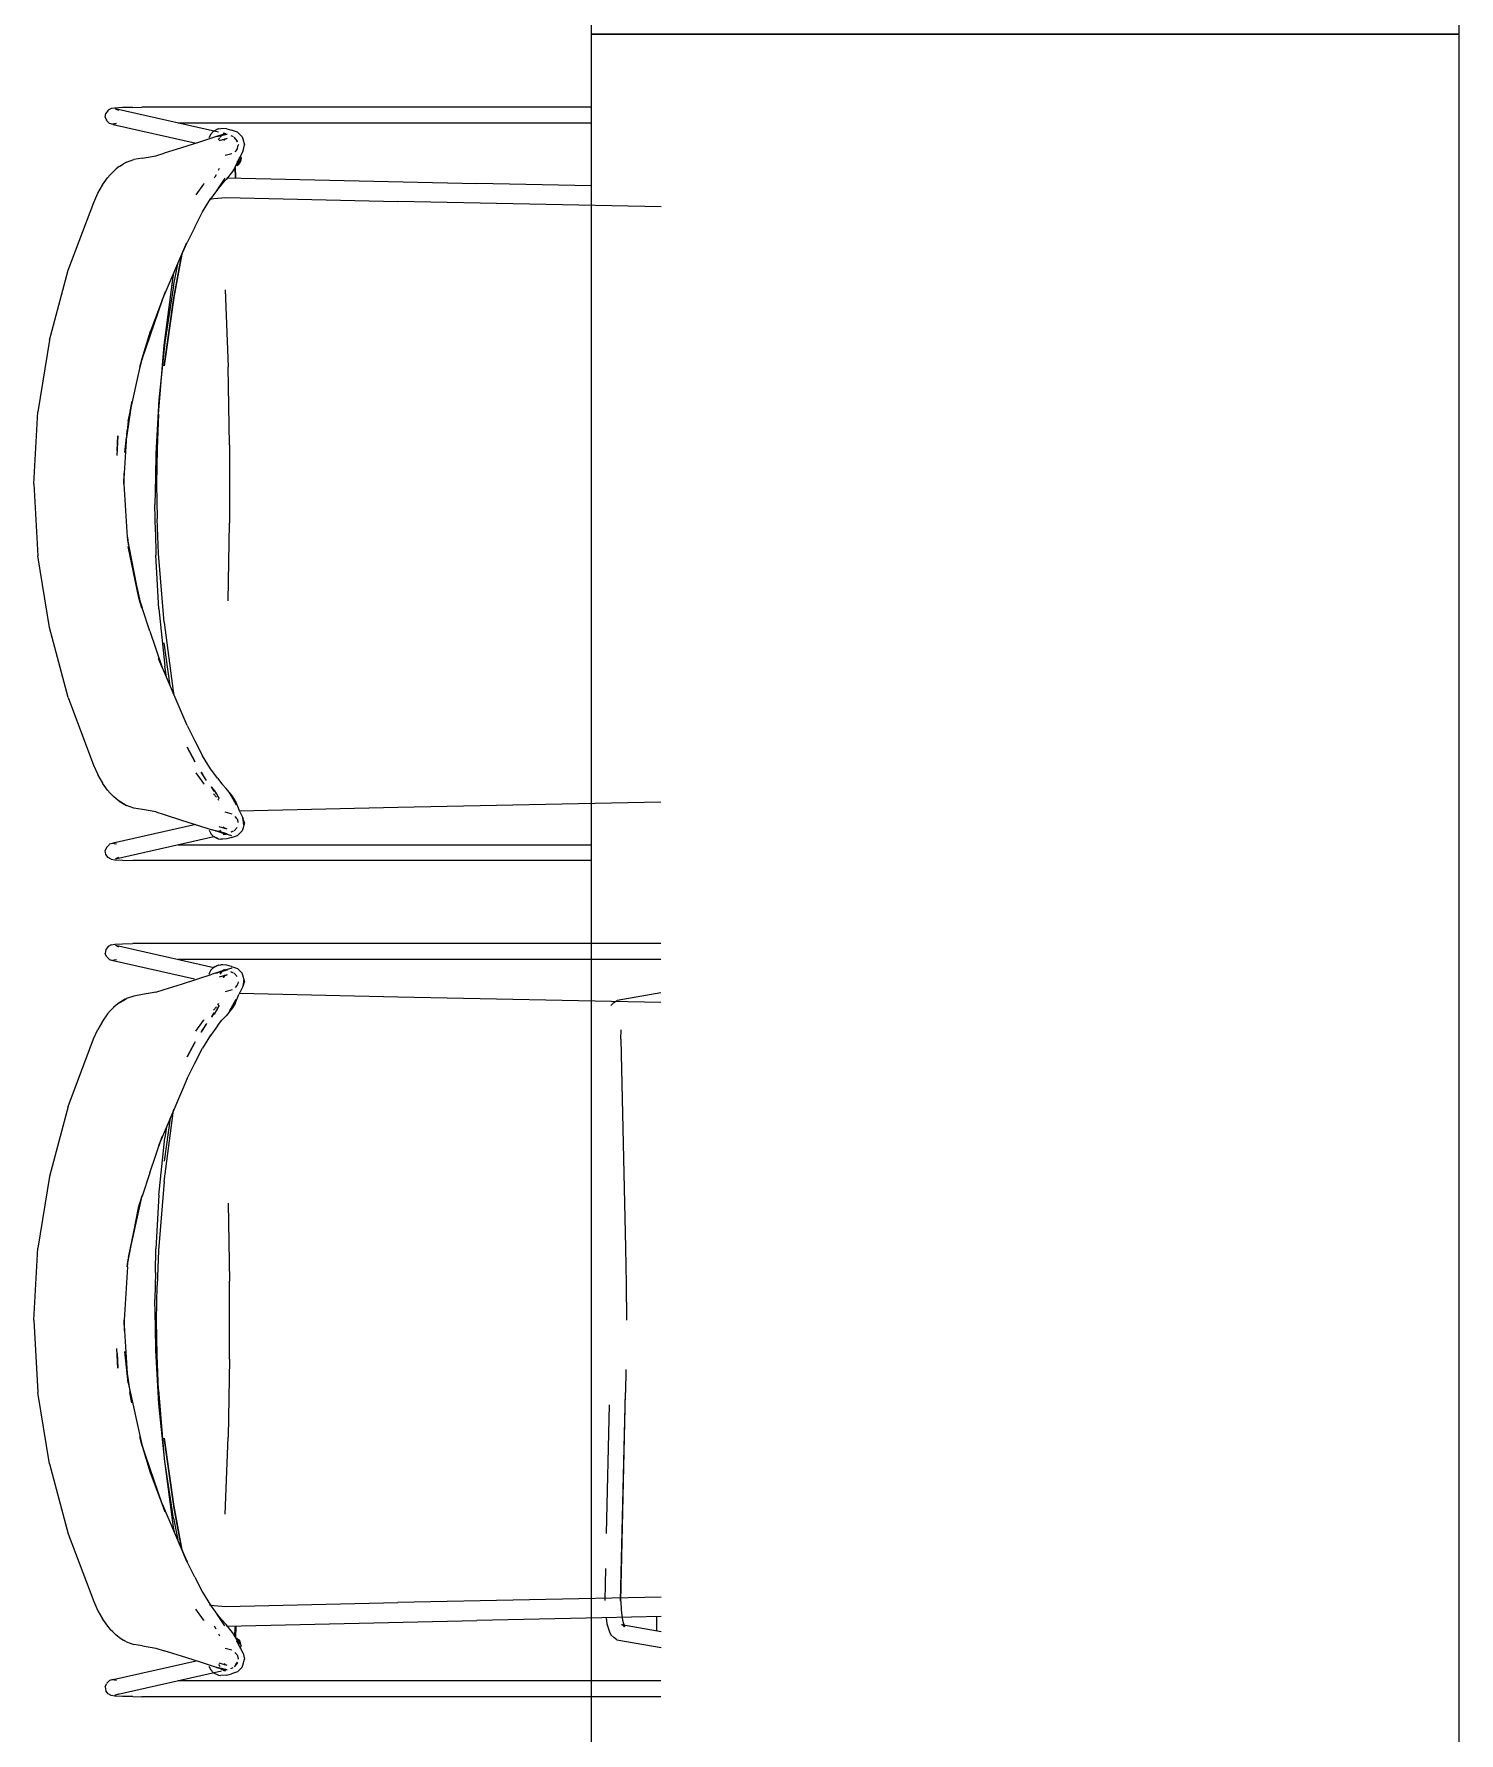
# Model space of a CAD drawing. Header units: millimetres. Extents: x 155927 to 317870, y -36033 to 97293.
# Drawn here: x 204481 to 205466, y 18033 to 19208 of the extents above; entities that cross this region are included whole.
import ezdxf

# ---------------------------------------------------------------- set-up
doc = ezdxf.new("R2010")
doc.units = ezdxf.units.MM
doc.header["$MEASUREMENT"] = 0
doc.layers.add('G-IMPT', color=8, linetype='CONTINUOUS', lineweight=9)
doc.layers.add('I-FURN', color=8, linetype='CONTINUOUS', lineweight=9)

msp = doc.modelspace()

# ---------------------------------------------------------------- linework, layer by layer
at = {"layer": 'G-IMPT'}
for p, q in [((204530.6, 19150.2), (204531, 19152.9)), ((204532.5, 19155), (204531, 19152.9)), ((204534.8, 19156.2), (204532.5, 19155)), ((204537.3, 19156.6), (204534.8, 19156.2)), ((204542.5, 19156.9), (204537.3, 19156.6)), ((204608.9, 19139.9), (204537.5, 19156)), ((204537.5, 19156), (204539.7, 19155)), ((204539.5, 19155.2), (204539.7, 19155)), ((204549.7, 19157), (204542.5, 19156.9)), ((204549.7, 19157), (204556, 19157.1)), ((204866.5, 19157.1), (204556, 19157.1)), ((204530.6, 19150.2), (204531.4, 19148.1)), ((204531.7, 19147.8), (204531.4, 19148.1)), ((204531.7, 19147.8), (204533.5, 19145.9)), ((204533.5, 19145.9), (204533.2, 19146.2)), ((204536, 19145.1), (204533.5, 19145.9)), ((204538.3, 19145.9), (204535.7, 19145.4)), ((204538, 19145.7), (204535.7, 19145.4)), ((204536, 19145.1), (204593.5, 19132.3)), ((204866.5, 19146.2), (204581, 19146.2)), ((204605.5, 19140.5), (204603.6, 19138.6)), ((204605.5, 19140.5), (204605.7, 19140.7)), ((204608.6, 19142.1), (204605.7, 19140.7)), ((204608.9, 19142.2), (204608.6, 19142.1)), ((204608.9, 19142.2), (204610.6, 19142.5)), ((204614.7, 19142.2), (204610.6, 19142.5)), ((204614.7, 19142.2), (204617.9, 19141.3)), ((204622.1, 19139.9), (204617.9, 19141.3)), ((204583.2, 19129.1), (204571.3, 19125.3)), ((204595.7, 19133), (204583.2, 19129.1)), ((204607.5, 19136.8), (204595.7, 19133)), ((204602.4, 19136.2), (204603.6, 19138.6)), ((204602.4, 19136.1), (204603.6, 19138.6)), ((204603.5, 19138.4), (204602.4, 19136.1)), ((204602.4, 19136.2), (204602.4, 19136.1)), ((204603.5, 19138.4), (204603.6, 19138.6)), ((204614.9, 19138.6), (204606.8, 19136.6)), ((204612.6, 19138.4), (204606.8, 19136.6)), ((204607.5, 19136.8), (204614.9, 19138.6)), ((204609, 19134.6), (204609.8, 19136.1)), ((204614.9, 19135.4), (204609.4, 19133.9)), ((204611.5, 19137.9), (204610.1, 19136.4)), ((204610.4, 19137.7), (204613.5, 19139.2)), ((204610.4, 19137.7), (204612.6, 19138.4)), ((204611.5, 19137.9), (204613.5, 19139.2)), ((204613.9, 19138.8), (204612, 19139.2)), ((204612.5, 19134.2), (204613.6, 19135.2)), ((204612.5, 19134.2), (204613.1, 19134.9)), ((204614.9, 19135.4), (204612.8, 19134.5)), ((204613.6, 19135.2), (204612.8, 19134.5)), ((204617.5, 19137.6), (204619.1, 19136.8)), ((204617.9, 19137.3), (204619.1, 19136.8)), ((204621.9, 19133.9), (204619.7, 19136.5)), ((204620.9, 19134.9), (204622.1, 19133.3)), ((204620.9, 19134.9), (204621.3, 19134.4)), ((204622.1, 19133.3), (204621.3, 19134.4)), ((204621.8, 19128.2), (204622.1, 19128.8)), ((204622.1, 19139.9), (204625.2, 19136.6)), ((204622.1, 19128.8), (204622.5, 19130.8)), ((204622.6, 19131.4), (204622.5, 19130.8)), ((204625.2, 19136.6), (204625.7, 19135.3)), ((204625.7, 19135.3), (204626.9, 19131.1)), ((204626, 19127), (204626.9, 19131.1)), ((204540.6, 19116.3), (204543.2, 19117.9)), ((204545.4, 19119.1), (204543.2, 19117.9)), ((204545.4, 19119.1), (204550.4, 19120.9)), ((204556.4, 19122), (204550.4, 19120.9)), ((204556.4, 19122), (204565.6, 19123.6)), ((204565.6, 19123.6), (204571.3, 19125.3)), ((204618.2, 19125), (204613.5, 19123.7)), ((204621.8, 19128.2), (204620.2, 19126.4)), ((204620.4, 19115.8), (204622.6, 19120.6)), ((204626, 19127), (204621.6, 19118.6)), ((204622.6, 19120.6), (204621.6, 19118.6)), ((204528.8, 19103.5), (204532.2, 19108.4)), ((204532.2, 19108.4), (204533.9, 19110.5)), ((204535.8, 19112.3), (204533.9, 19110.5)), ((204538.2, 19114.6), (204535.8, 19112.3)), ((204540.2, 19116.1), (204538.2, 19114.6)), ((204540.2, 19116.1), (204540.6, 19116.3)), ((204605.9, 19108.3), (204606.3, 19108.8)), ((204607.3, 19110.4), (204606.3, 19108.8)), ((204613.3, 19108.1), (204607.7, 19099.8)), ((204613.3, 19108.1), (204608.2, 19100.3)), ((204609, 19113.6), (204609.6, 19115)), ((204611.3, 19104), (204614.2, 19107.2)), ((204618.5, 19112.7), (204614.2, 19107.2)), ((204614.5, 19108.2), (204787.5, 19104.4)), ((204620.4, 19115.8), (204618.5, 19112.7)), ((204620.2, 19115.4), (204620.5, 19108.1)), ((204620.2, 19115.4), (204620.6, 19108.1)), ((204620.9, 19108.1), (204620.6, 19116.1)), ((204522.6, 19091.3), (204525.5, 19097.6)), ((204525.5, 19097.6), (204528.6, 19103.2)), ((204528.8, 19103.5), (204528.6, 19103.2)), ((204598.5, 19103.9), (204593.3, 19096.6)), ((204597.9, 19084.7), (204603.3, 19093.7)), ((204598.9, 19104.4), (204598.5, 19103.9)), ((204602.7, 19093.5), (204605.6, 19094.1)), ((204608.2, 19100.3), (204602.8, 19093)), ((204602.8, 19093), (204603.3, 19093.7)), ((204605.6, 19094.1), (204614, 19094.6)), ((204611.3, 19104), (204607.7, 19099.8)), ((204614, 19094.6), (204732.8, 19091.9)), ((204866.5, 19102.7), (204787.5, 19104.4)), ((204505, 19044.4), (204522.6, 19091.3)), ((204592.5, 19074.3), (204597.9, 19084.7)), ((204914.9, 19088.2), (204732.8, 19091.9)), ((204592.5, 19074.3), (204587.2, 19063.7)), ((204569.9, 19023.7), (204587.1, 19063.7)), ((204583.1, 19054.3), (204587.1, 19063.7)), ((204583.1, 19054.3), (204587.2, 19063.7)), ((204577.7, 19033.6), (204580.7, 19048.7)), ((204577.9, 19025.4), (204583.6, 19055.6)), ((204583.6, 19055.6), (204577.9, 19025.5)), ((204492, 18996), (204505, 19044.4)), ((204571.3, 18992.6), (204577.6, 19039.9)), ((204577.6, 19039.9), (204578.2, 19043.1)), ((204569.9, 19023.7), (204555.8, 18982.6)), ((204569.9, 19023.7), (204561.9, 19002.2)), ((204570, 19023.7), (204561.9, 19002.2)), ((204572.1, 19029.5), (204569.9, 19023.7)), ((204572.1, 19029.5), (204570, 19023.7)), ((204571.4, 18978.2), (204577.9, 19025.5)), ((204577.9, 19025.4), (204571.4, 18978.2)), ((204577.7, 19033.6), (204571.8, 18994.4)), ((204613.5, 19030.8), (204615.6, 18977.6)), ((204555.8, 18982.6), (204561.9, 19002.2)), ((204561.9, 19002.2), (204556, 18982.5)), ((204492, 18996), (204483.9, 18946.6)), ((204567.4, 18944.8), (204571.3, 18992.6)), ((204571.8, 18994.4), (204567.7, 18954.7)), ((204546.5, 18940.1), (204555.8, 18982.6)), ((204555.8, 18982.6), (204554.4, 18977.3)), ((204554.4, 18977.3), (204556, 18982.5)), ((204616.6, 18923.7), (204615.6, 18977.6)), ((204549, 18953.8), (204546.9, 18939.7)), ((204549, 18953.8), (204547.7, 18946.7)), ((204567.7, 18954.7), (204565.6, 18917.6)), ((204481.3, 18896.7), (204483.9, 18946.6)), ((204567.4, 18944.8), (204566.5, 18920.8)), ((204539.3, 18929.8), (204538.6, 18916.2)), ((204538.8, 18919.6), (204539.3, 18929.8)), ((204543.5, 18896.7), (204545.8, 18933.6)), ((204546.5, 18940.1), (204544.2, 18918.4)), ((204546.5, 18940.1), (204545.3, 18928.7)), ((204546.9, 18939.7), (204545.3, 18928.7)), ((204545.8, 18933.6), (204545.3, 18928.7)), ((204544.2, 18918.4), (204545.3, 18928.7)), ((204565.6, 18917.6), (204565.3, 18901.3)), ((204566.5, 18920.8), (204566.1, 18896.7)), ((204616.6, 18923.7), (204616.6, 18869.6)), ((204481.3, 18896.7), (204483.9, 18846.8)), ((204543.5, 18896.7), (204543.7, 18904.1)), ((204543.6, 18896.7), (204543.7, 18904.1)), ((204546, 18859.7), (204543.6, 18896.7)), ((204565.3, 18901.3), (204564.9, 18882.4)), ((204566.1, 18896.7), (204566.5, 18872.6)), ((204565.3, 18863.6), (204564.9, 18882.4)), ((204567.4, 18848.5), (204566.5, 18872.6)), ((204545.8, 18859.7), (204546.9, 18853.3)), ((204545.8, 18859.7), (204546.2, 18856.2)), ((204546, 18859.7), (204546.4, 18854.4)), ((204565.3, 18863.6), (204565.6, 18847.3)), ((204615.6, 18815.7), (204616.6, 18869.6)), ((204492, 18797.4), (204483.9, 18846.8)), ((204555.8, 18810.8), (204546.5, 18853.3)), ((204553.9, 18817.8), (204546.5, 18853.3)), ((204546.9, 18853.3), (204553.9, 18817.8)), ((204567.7, 18810.2), (204565.6, 18847.3)), ((204571.3, 18800.7), (204567.4, 18848.5)), ((204555.8, 18810.8), (204553.9, 18817.8)), ((204553.9, 18817.8), (204556.2, 18810.9)), ((204561.4, 18794.7), (204556.2, 18810.9)), ((204567.7, 18810.2), (204571.8, 18770.5)), ((204571.3, 18800.7), (204577.6, 18753.4)), ((204505, 18748.9), (204492, 18797.4)), ((204561.4, 18794.7), (204569.9, 18769.6)), ((204575.5, 18757), (204571.4, 18786.7)), ((204575.5, 18757), (204571.4, 18786.7)), ((204569.9, 18769.6), (204567.3, 18776)), ((204587.2, 18729.6), (204567.3, 18776)), ((204573, 18762.9), (204571.8, 18770.5)), ((204577.6, 18753.4), (204578.1, 18750.8)), ((204505, 18748.9), (204522.5, 18702.2)), ((204587.2, 18729.6), (204592.5, 18719)), ((204592.5, 18719), (204597.9, 18708.6)), ((204592.7, 18704.2), (204587.2, 18714.6)), ((204587.2, 18714.6), (204592.2, 18705.2)), ((204603.3, 18699.6), (204597.9, 18708.6)), ((204522.5, 18702.2), (204525.5, 18695.7)), ((204528.6, 18690.1), (204525.5, 18695.7)), ((204592.7, 18704.2), (204592.2, 18705.2)), ((204593.3, 18696.8), (204598.5, 18689.5)), ((204600.7, 18691.5), (204596.8, 18697.4)), ((204596.8, 18697.4), (204598, 18695.4)), ((204600.7, 18691.5), (204598, 18695.4)), ((204608.2, 18693.1), (204602.8, 18700.4)), ((204603.3, 18699.6), (204602.8, 18700.4)), ((204528.6, 18690.1), (204528.8, 18689.8)), ((204532.2, 18684.9), (204528.8, 18689.8)), ((204532.2, 18684.9), (204533.9, 18682.8)), ((204535.8, 18681), (204533.9, 18682.8)), ((204598.9, 18689), (204598.5, 18689.5)), ((204604.3, 18686.7), (204604, 18687.2)), ((204606, 18684.2), (204604, 18687.2)), ((204604.3, 18686.7), (204606, 18684.2)), ((204607.5, 18680), (204605.4, 18682.4)), ((204607.6, 18682.3), (204605.9, 18685.1)), ((204606.3, 18684.5), (204605.9, 18685.1)), ((204607.6, 18682.3), (204606.3, 18684.5)), ((204607.6, 18682.3), (204607.3, 18682.9)), ((204609.3, 18679.1), (204607.3, 18682.9)), ((204607.6, 18682.3), (204609.3, 18679.1)), ((204608.2, 18693.1), (204611.3, 18689.3)), ((204614.2, 18686.1), (204611.3, 18689.3)), ((204618.5, 18680.7), (204614.2, 18686.1)), ((204618.7, 18679.4), (204616.4, 18683.1)), ((204616.4, 18683.1), (204621.2, 18674.8)), ((204535.8, 18681), (204536.3, 18680.5)), ((204538.2, 18678.8), (204536.3, 18680.5)), ((204540.2, 18677.3), (204538.2, 18678.8)), ((204544.4, 18674.8), (204540.2, 18677.3)), ((204540.2, 18677.3), (204540.6, 18677)), ((204540.2, 18677.3), (204545.4, 18674.3)), ((204540.6, 18677), (204543.2, 18675.5)), ((204543.2, 18675.5), (204545.4, 18674.3)), ((204544.4, 18674.8), (204545.4, 18674.3)), ((204550.4, 18672.5), (204545.4, 18674.3)), ((204556.4, 18671.4), (204550.4, 18672.5)), ((204565.6, 18669.8), (204556.4, 18671.4)), ((204608.4, 18678.8), (204608.9, 18678)), ((204620.4, 18677.6), (204618.5, 18680.7)), ((204618.7, 18679.4), (204621.2, 18674.8)), ((204620.4, 18677.6), (204622.9, 18671.5)), ((204625.9, 18665.5), (204622.9, 18671.5)), ((204623.4, 18670.5), (204732.8, 18673)), ((204732.8, 18673), (204914.6, 18676.7)), ((204593.3, 18661.1), (204536, 18648.2)), ((204565.6, 18669.8), (204571.3, 18668.1)), ((204571.3, 18668.1), (204583.2, 18664.2)), ((204583.2, 18664.2), (204604.4, 18657.5)), ((204614.8, 18657.9), (204609.4, 18659.5)), ((204613.6, 18658.1), (204612.1, 18659.6)), ((204612.1, 18659.6), (204613, 18658.5)), ((204613.6, 18658.1), (204612.4, 18659.1)), ((204614.8, 18657.9), (204612.4, 18659.1)), ((204618.3, 18668.3), (204613.5, 18669.7)), ((204621.7, 18659.1), (204619.7, 18656.8)), ((204621.8, 18665.1), (204620.3, 18666.7)), ((204621.8, 18665.1), (204622.3, 18664.1)), ((204622.5, 18662.6), (204622.3, 18664.1)), ((204626.9, 18662.2), (204625.6, 18665.9)), ((204626.4, 18660.9), (204625.6, 18665.9)), ((204626.9, 18662.2), (204625.7, 18658)), ((204626.4, 18660.9), (204625.9, 18665.5)), ((204531.4, 18645.2), (204533.2, 18647.1)), ((204533.5, 18647.4), (204533.2, 18647.1)), ((204536, 18648.2), (204533.5, 18647.4)), ((204538.3, 18647.5), (204535.7, 18647.9)), ((204538, 18647.6), (204535.7, 18647.9)), ((204537.6, 18637.3), (204605.7, 18652.7)), ((204581, 18647.1), (204866.5, 18647.1)), ((204602.4, 18657.2), (204602.4, 18657.3)), ((204602.4, 18657.2), (204602.4, 18657.3)), ((204602.4, 18657.2), (204602.4, 18657.3)), ((204602.4, 18657.3), (204602.4, 18657.3)), ((204602.4, 18657.2), (204603.5, 18654.9)), ((204603.5, 18654.9), (204603.6, 18654.7)), ((204605.7, 18652.6), (204603.6, 18654.7)), ((204603.9, 18654.5), (204605.5, 18652.8)), ((204603.9, 18654.5), (204605.7, 18652.6)), ((204612.6, 18654.9), (204604.4, 18657.5)), ((204608.9, 18651.2), (204605.5, 18652.8)), ((204605.5, 18652.8), (204608.6, 18651.2)), ((204605.5, 18652.8), (204605.7, 18652.6)), ((204608.9, 18651.2), (204605.7, 18652.6)), ((204614.9, 18654.7), (204606.8, 18656.8)), ((204606.8, 18656.8), (204608.1, 18656.5)), ((204614.9, 18654.7), (204608.1, 18656.5)), ((204608.9, 18651.2), (204608.6, 18651.2)), ((204608.9, 18651.2), (204610.6, 18650.9)), ((204611.5, 18655.4), (204609.8, 18657.3)), ((204609.8, 18657.3), (204609.8, 18657.3)), ((204613.5, 18654.1), (204610.4, 18655.6)), ((204618.2, 18653.3), (204610.4, 18655.6)), ((204611.9, 18651), (204610.6, 18650.9)), ((204613.5, 18654.1), (204611.5, 18655.4)), ((204614.7, 18651.1), (204611.9, 18651)), ((204612, 18654.1), (204613.9, 18654.5)), ((204618.2, 18653.3), (204612.6, 18654.9)), ((204617.9, 18652.1), (204614.7, 18651.1)), ((204619.1, 18656.5), (204617.5, 18655.7)), ((204617.9, 18656), (204619.1, 18656.5)), ((204617.9, 18652.1), (204622.1, 18653.5)), ((204625.2, 18656.7), (204622.1, 18653.5)), ((204625.7, 18658), (204625.2, 18656.7)), ((204531.4, 18645.2), (204530.6, 18643.1)), ((204531, 18640.4), (204530.6, 18643.1)), ((204532.5, 18638.3), (204531, 18640.4)), ((204534.8, 18637.1), (204532.5, 18638.3)), ((204534.8, 18637.1), (204537.3, 18636.7)), ((204537.3, 18636.7), (204542.5, 18636.5)), ((204537.6, 18637.3), (204539.7, 18638.4)), ((204539.7, 18638.4), (204539.5, 18638.2)), ((204542.5, 18636.5), (204549.7, 18636.3)), ((204556, 18636.3), (204549.7, 18636.3)), ((204866.5, 18636.3), (204556, 18636.3)), ((204532.5, 18576.7), (204531, 18574.6)), ((204534.8, 18577.9), (204532.5, 18576.7)), ((204534.8, 18577.9), (204537.3, 18578.3)), ((204537.3, 18578.3), (204542.5, 18578.5)), ((204537.6, 18577.7), (204605.7, 18562.3)), ((204537.6, 18577.7), (204539.7, 18576.6)), ((204539.7, 18576.6), (204539.5, 18576.8)), ((204542.5, 18578.5), (204549.7, 18578.7)), ((204556, 18578.7), (204549.7, 18578.7)), ((204914.6, 18578.7), (204556, 18578.7)), ((204531, 18574.6), (204530.6, 18571.9)), ((204531.4, 18569.8), (204530.6, 18571.9)), ((204531.4, 18569.8), (204533.2, 18567.9)), ((204533.5, 18567.6), (204533.2, 18567.9)), ((204536, 18566.8), (204533.5, 18567.6)), ((204538.3, 18567.5), (204535.7, 18567.1)), ((204538, 18567.4), (204535.7, 18567.1)), ((204592.2, 18554.2), (204536, 18566.8)), ((204581, 18567.9), (204914.6, 18567.9)), ((204583.2, 18550.8), (204604.4, 18557.5)), ((204602.4, 18557.8), (204603.5, 18560.1)), ((204602.4, 18557.8), (204602.4, 18557.7)), ((204603.5, 18560.1), (204603.6, 18560.3)), ((204605.7, 18562.4), (204603.6, 18560.3)), ((204603.9, 18560.5), (204605.7, 18562.4)), ((204603.9, 18560.5), (204605.5, 18562.2)), ((204612.6, 18560.1), (204604.4, 18557.5)), ((204608.9, 18563.9), (204605.5, 18562.2)), ((204605.5, 18562.2), (204608.6, 18563.8)), ((204605.5, 18562.2), (204605.7, 18562.4)), ((204608.9, 18563.9), (204605.7, 18562.4)), ((204614.9, 18560.3), (204606.8, 18558.2)), ((204606.8, 18558.2), (204608.1, 18558.5)), ((204614.9, 18560.3), (204608.1, 18558.5)), ((204608.9, 18563.9), (204608.6, 18563.8)), ((204608.9, 18563.9), (204610.6, 18564.1)), ((204614.8, 18557.1), (204609.4, 18555.5)), ((204611.5, 18559.6), (204609.8, 18557.7)), ((204618.2, 18561.7), (204610.4, 18559.4)), ((204613.5, 18560.9), (204610.4, 18559.4)), ((204611.9, 18564), (204610.6, 18564.1)), ((204613.5, 18560.9), (204611.5, 18559.6)), ((204614.7, 18563.9), (204611.9, 18564)), ((204612, 18560.9), (204613.9, 18560.5)), ((204613.6, 18556.9), (204612.1, 18555.4)), ((204612.1, 18555.4), (204613, 18556.5)), ((204614.8, 18557.1), (204612.4, 18555.9)), ((204613.6, 18556.9), (204612.4, 18555.9)), ((204618.2, 18561.7), (204612.6, 18560.1)), ((204617.9, 18562.9), (204614.7, 18563.9)), ((204619.1, 18558.5), (204617.5, 18559.3)), ((204617.9, 18562.9), (204622.1, 18561.5)), ((204617.9, 18559), (204619.1, 18558.5)), ((204621.7, 18555.9), (204619.7, 18558.2)), ((204625.2, 18558.3), (204622.1, 18561.5)), ((204625.7, 18557), (204625.2, 18558.3)), ((204626.4, 18554.1), (204625.6, 18549.1)), ((204626.9, 18552.8), (204625.7, 18557)), ((204626.4, 18554.1), (204625.9, 18549.5)), ((204550.4, 18542.5), (204545.4, 18540.7)), ((204556.4, 18543.6), (204550.4, 18542.5)), ((204565.6, 18545.2), (204556.4, 18543.6)), ((204565.6, 18545.2), (204571.3, 18546.9)), ((204571.3, 18546.9), (204583.2, 18550.8)), ((204618.3, 18546.7), (204613.5, 18545.4)), ((204621.8, 18549.9), (204620.3, 18548.3)), ((204620.4, 18537.4), (204622.9, 18543.5)), ((204621.8, 18549.9), (204622.3, 18550.9)), ((204622.5, 18552.4), (204622.3, 18550.9)), ((204625.9, 18549.5), (204622.9, 18543.5)), ((204623.4, 18544.5), (204732.8, 18542)), ((204626.9, 18552.8), (204625.6, 18549.1)), ((204732.8, 18542), (204914.6, 18538.3)), ((204914.6, 18544.7), (204884.4, 18539.4)), ((204532.2, 18530.1), (204528.8, 18525.2)), ((204532.2, 18530.1), (204533.9, 18532.2)), ((204535.8, 18534), (204533.9, 18532.2)), ((204535.8, 18534), (204536.3, 18534.5)), ((204538.2, 18536.2), (204536.3, 18534.5)), ((204540.2, 18537.8), (204538.2, 18536.2)), ((204540.2, 18537.8), (204545.4, 18540.7)), ((204544.4, 18540.2), (204540.2, 18537.8)), ((204540.2, 18537.8), (204540.6, 18538)), ((204540.6, 18538), (204543.2, 18539.5)), ((204543.2, 18539.5), (204545.4, 18540.7)), ((204544.4, 18540.2), (204545.4, 18540.7)), ((204606, 18530.8), (204604, 18527.8)), ((204604.3, 18528.3), (204606, 18530.8)), ((204607.5, 18535), (204605.4, 18532.6)), ((204607.6, 18532.7), (204605.9, 18529.9)), ((204606.3, 18530.5), (204605.9, 18529.9)), ((204607.6, 18532.7), (204606.3, 18530.5)), ((204609.3, 18535.9), (204607.3, 18532.1)), ((204607.6, 18532.7), (204607.3, 18532.1)), ((204607.6, 18532.7), (204609.3, 18535.9)), ((204608.4, 18536.2), (204609.1, 18537.4)), ((204618.5, 18534.3), (204614.2, 18528.9)), ((204616.4, 18532), (204621.2, 18540.3)), ((204618.7, 18535.6), (204616.4, 18532)), ((204620.4, 18537.4), (204618.5, 18534.3)), ((204618.7, 18535.6), (204621.2, 18540.3)), ((204880.2, 18536), (204882.3, 18537.9)), ((204882.3, 18537.9), (204884.4, 18539.4)), ((204522.5, 18512.8), (204525.5, 18519.3)), ((204528.6, 18524.9), (204525.5, 18519.3)), ((204528.6, 18524.9), (204528.8, 18525.2)), ((204593.3, 18518.2), (204598.5, 18525.5)), ((204600.7, 18523.5), (204596.8, 18517.6)), ((204596.8, 18517.6), (204598, 18519.6)), ((204600.7, 18523.5), (204598, 18519.6)), ((204598.9, 18526), (204598.5, 18525.5)), ((204608.2, 18521.9), (204602.8, 18514.6)), ((204604.3, 18528.3), (204604, 18527.8)), ((204608.2, 18521.9), (204611.3, 18525.7)), ((204614.2, 18528.9), (204611.3, 18525.7)), ((204887.1, 18512.6), (204887.2, 18519)), ((204505, 18466.1), (204522.5, 18512.8)), ((204592.7, 18510.8), (204587.2, 18500.4)), ((204587.2, 18500.4), (204592.2, 18509.8)), ((204592.7, 18510.8), (204592.2, 18509.8)), ((204592.5, 18496), (204597.9, 18506.4)), ((204603.3, 18515.4), (204597.9, 18506.4)), ((204603.3, 18515.4), (204602.8, 18514.6)), ((204887.1, 18512.6), (204890.3, 18368.3)), ((204587.2, 18485.4), (204592.5, 18496)), ((204587.2, 18485.4), (204567.3, 18439)), ((204505, 18466.1), (204492, 18417.6)), ((204571.3, 18414.3), (204577.6, 18461.6)), ((204577.6, 18461.6), (204578.1, 18464.2)), ((204575.5, 18458), (204571.4, 18428.3)), ((204575.5, 18458), (204571.4, 18428.3)), ((204573, 18452.1), (204571.8, 18444.5)), ((204561.4, 18420.3), (204569.9, 18445.4)), ((204569.9, 18445.4), (204567.3, 18439)), ((204567.7, 18404.8), (204571.8, 18444.5)), ((204492, 18417.6), (204483.9, 18368.2)), ((204561.4, 18420.3), (204556.2, 18404.1)), ((204571.3, 18414.3), (204567.4, 18366.5)), ((204555.8, 18404.2), (204546.5, 18361.7)), ((204555.8, 18404.2), (204553.9, 18397.2)), ((204553.9, 18397.2), (204556.2, 18404.1)), ((204567.7, 18404.8), (204565.6, 18367.7)), ((204553.9, 18397.2), (204546.5, 18361.7)), ((204546.9, 18361.7), (204553.9, 18397.2)), ((204615.6, 18399.3), (204616.6, 18345.4)), ((204481.3, 18318.3), (204483.9, 18368.2)), ((204565.3, 18351.4), (204565.6, 18367.7)), ((204567.4, 18366.5), (204566.5, 18342.4)), ((204890.3, 18368.3), (204890.7, 18343.4)), ((204546, 18355.3), (204543.6, 18318.3)), ((204545.8, 18355.3), (204546.9, 18361.7)), ((204545.8, 18355.3), (204546.2, 18358.8)), ((204546, 18355.3), (204546.4, 18360.6)), ((204565.3, 18351.4), (204564.9, 18332.6)), ((204566.1, 18318.3), (204566.5, 18342.4)), ((204616.6, 18291.3), (204616.6, 18345.4)), ((204890.7, 18343.4), (204890.9, 18318.3)), ((204565.3, 18313.7), (204564.9, 18332.6)), ((204481.3, 18318.3), (204483.9, 18268.4)), ((204543.5, 18318.3), (204545.8, 18281.4)), ((204543.5, 18318.3), (204543.7, 18310.9)), ((204543.6, 18318.3), (204543.7, 18310.9)), ((204566.5, 18294.2), (204566.1, 18318.3)), ((204565.6, 18297.4), (204565.3, 18313.7)), ((204539.3, 18285.2), (204538.6, 18298.8)), ((204538.8, 18295.4), (204539.3, 18285.2)), ((204546.5, 18275), (204544.2, 18296.6)), ((204544.2, 18296.6), (204545.3, 18286.3)), ((204567.7, 18260.4), (204565.6, 18297.4)), ((204545.8, 18281.4), (204545.3, 18286.3)), ((204546.5, 18275), (204545.3, 18286.3)), ((204546.9, 18275.3), (204545.3, 18286.3)), ((204567.4, 18270.2), (204566.5, 18294.2)), ((204616.6, 18291.3), (204615.6, 18237.4)), ((204890.4, 18268.4), (204890.6, 18284.2)), ((204546.5, 18275), (204555.8, 18232.4)), ((204549, 18261.2), (204546.9, 18275.3)), ((204492, 18219), (204483.9, 18268.4)), ((204549, 18261.2), (204547.7, 18268.3)), ((204567.4, 18270.2), (204571.3, 18222.4)), ((204571.8, 18220.6), (204567.7, 18260.4)), ((204877.2, 18170.9), (204879.3, 18259.8)), ((204886.9, 18124.3), (204890.3, 18268.2)), ((204887.1, 18124.1), (204890.3, 18268.2)), ((204555.8, 18232.4), (204554.4, 18237.7)), ((204554.4, 18237.7), (204556, 18232.5)), ((204577.9, 18189.6), (204571.4, 18236.8)), ((204571.4, 18236.8), (204577.9, 18189.5)), ((204613.5, 18184.2), (204615.6, 18237.4)), ((204569.9, 18191.3), (204555.8, 18232.4)), ((204555.8, 18232.4), (204561.9, 18212.8)), ((204561.9, 18212.8), (204556, 18232.5)), ((204492, 18219), (204505, 18170.6)), ((204569.9, 18191.3), (204561.9, 18212.8)), ((204570, 18191.3), (204561.9, 18212.8)), ((204571.3, 18222.4), (204577.6, 18175.1)), ((204577.7, 18181.4), (204571.8, 18220.6)), ((204572.1, 18185.5), (204569.9, 18191.3)), ((204569.9, 18191.3), (204587.1, 18151.3)), ((204572.1, 18185.5), (204570, 18191.3)), ((204577.9, 18189.6), (204583.6, 18159.4)), ((204583.6, 18159.4), (204577.9, 18189.5)), ((204577.7, 18181.4), (204580.7, 18166.3)), ((204505, 18170.6), (204522.6, 18123.7)), ((204577.6, 18175.1), (204578.2, 18171.9)), ((204583.1, 18160.7), (204587.1, 18151.3)), ((204583.1, 18160.7), (204587.2, 18151.3)), ((204592.5, 18140.7), (204587.2, 18151.3)), ((204876.2, 18124.4), (204876.7, 18146.6)), ((204592.5, 18140.7), (204597.9, 18130.3)), ((204597.9, 18130.3), (204603.3, 18121.3)), ((204522.6, 18123.7), (204525.5, 18117.4)), ((204598.5, 18111.1), (204593.3, 18118.4)), ((204602.7, 18121.5), (204605.6, 18120.9)), ((204608.2, 18114.7), (204602.8, 18122.1)), ((204602.8, 18122.1), (204603.3, 18121.3)), ((204605.6, 18120.9), (204614, 18120.4)), ((204614, 18120.4), (204732.8, 18123.1)), ((204914.9, 18126.8), (204732.8, 18123.1)), ((204887.1, 18124.1), (204887.2, 18117.7)), ((204525.5, 18117.4), (204528.6, 18111.8)), ((204528.8, 18111.5), (204528.6, 18111.8)), ((204528.8, 18111.5), (204532.2, 18106.6)), ((204532.2, 18106.6), (204533.9, 18104.5)), ((204598.9, 18110.6), (204598.5, 18111.1)), ((204605.9, 18106.7), (204606.3, 18106.2)), ((204613.3, 18106.9), (204607.7, 18115.2)), ((204611.3, 18111), (204607.7, 18115.2)), ((204613.3, 18106.9), (204608.2, 18114.7)), ((204611.3, 18111), (204614.2, 18107.8)), ((204618.5, 18102.3), (204614.2, 18107.8)), ((204614.5, 18106.8), (204787.5, 18110.6)), ((204620.2, 18099.6), (204620.6, 18106.9)), ((204620.9, 18106.9), (204620.6, 18098.9)), ((204874, 18112.4), (204787.5, 18110.6)), ((204914.9, 18113.3), (204874, 18112.4)), ((204876.9, 18112.5), (204877.4, 18108.4)), ((204877.4, 18108.4), (204879.3, 18102.8)), ((204887.2, 18117.7), (204888.1, 18110.8)), ((204887.6, 18107.8), (204889.5, 18106.8)), ((204887.6, 18107.8), (204914.9, 18103)), ((204888.1, 18110.8), (204889.6, 18106.2)), ((204889.5, 18106.8), (204888.2, 18108.1)), ((204889.6, 18106.2), (204888.2, 18108.1)), ((204912, 18103.5), (204912, 18113.6)), ((204535.8, 18102.7), (204533.9, 18104.5)), ((204538.2, 18100.4), (204535.8, 18102.7)), ((204540.2, 18098.9), (204538.2, 18100.4)), ((204540.2, 18098.9), (204540.6, 18098.7)), ((204540.6, 18098.7), (204543.2, 18097.1)), ((204545.4, 18095.9), (204543.2, 18097.1)), ((204545.4, 18095.9), (204550.4, 18094.1)), ((204607.3, 18104.6), (204606.3, 18106.2)), ((204609, 18101.4), (204609.6, 18100)), ((204620.4, 18099.2), (204618.5, 18102.3)), ((204620.2, 18099.6), (204620.5, 18105.9)), ((204620.4, 18099.2), (204622.6, 18094.4)), ((204626, 18088), (204621.6, 18096.4)), ((204622.6, 18094.4), (204621.6, 18096.4)), ((204879.3, 18102.8), (204880.2, 18100.7)), ((204882.3, 18098.8), (204880.2, 18100.7)), ((204884.3, 18097.3), (204882.3, 18098.8)), ((204884.3, 18097.3), (204914.9, 18091.9)), ((204556.4, 18093), (204550.4, 18094.1)), ((204556.4, 18093), (204565.6, 18091.4)), ((204565.6, 18091.4), (204571.3, 18089.7)), ((204583.2, 18085.9), (204571.3, 18089.7)), ((204595.7, 18082), (204583.2, 18085.9)), ((204618.2, 18090), (204613.5, 18091.3)), ((204621.8, 18086.8), (204620.2, 18088.6)), ((204621.8, 18086.8), (204622.1, 18086.2)), ((204622.1, 18086.2), (204622.5, 18084.2)), ((204622.6, 18083.6), (204622.5, 18084.2)), ((204625.7, 18079.7), (204626.9, 18083.9)), ((204626, 18088), (204626.9, 18083.9)), ((204536, 18069.9), (204593.5, 18082.7)), ((204611, 18075.6), (204537.5, 18059)), ((204607.5, 18078.2), (204595.7, 18082)), ((204602.4, 18078.8), (204602.4, 18078.9)), ((204603.5, 18076.6), (204602.4, 18078.9)), ((204602.4, 18078.9), (204603.6, 18076.4)), ((204602.4, 18078.8), (204603.6, 18076.4)), ((204603.5, 18076.6), (204603.6, 18076.4)), ((204605.5, 18074.5), (204603.6, 18076.4)), ((204605.5, 18074.5), (204605.7, 18074.3)), ((204608.6, 18072.9), (204605.7, 18074.3)), ((204612.6, 18076.6), (204606.8, 18078.4)), ((204614.9, 18076.4), (204606.8, 18078.4)), ((204607.5, 18078.2), (204614.9, 18076.4)), ((204608.9, 18072.8), (204608.6, 18072.9)), ((204608.9, 18072.8), (204610.6, 18072.5)), ((204609, 18080.4), (204609.8, 18078.9)), ((204614.9, 18079.6), (204609.4, 18081.1)), ((204610.4, 18077.3), (204612.6, 18076.6)), ((204610.4, 18077.3), (204613.5, 18075.8)), ((204614.7, 18072.8), (204610.6, 18072.5)), ((204611.5, 18077.1), (204611, 18077.6)), ((204611.5, 18077.1), (204613.5, 18075.8)), ((204613.9, 18076.2), (204612, 18075.8)), ((204612.5, 18080.8), (204613.6, 18079.8)), ((204612.5, 18080.8), (204613.1, 18080.1)), ((204614.9, 18079.6), (204612.8, 18080.5)), ((204613.6, 18079.8), (204612.8, 18080.5)), ((204614.7, 18072.8), (204617.9, 18073.8)), ((204617.5, 18077.4), (204619.1, 18078.2)), ((204617.9, 18077.7), (204619.1, 18078.2)), ((204622.1, 18075.1), (204617.9, 18073.8)), ((204621.9, 18081.1), (204619.7, 18078.5)), ((204620.9, 18080.1), (204622.1, 18081.7)), ((204620.9, 18080.1), (204621.3, 18080.6)), ((204622.1, 18081.7), (204621.3, 18080.6)), ((204622.1, 18075.1), (204625.2, 18078.4)), ((204625.2, 18078.4), (204625.7, 18079.7)), ((204530.6, 18064.8), (204531.4, 18066.9)), ((204530.6, 18064.8), (204531, 18062.1)), ((204532.5, 18060), (204531, 18062.1)), ((204531.7, 18067.2), (204531.4, 18066.9)), ((204531.7, 18067.2), (204533.5, 18069.1)), ((204534.8, 18058.8), (204532.5, 18060)), ((204533.5, 18069.1), (204533.2, 18068.8)), ((204536, 18069.9), (204533.5, 18069.1)), ((204538.3, 18069.1), (204535.7, 18069.6)), ((204538, 18069.3), (204535.7, 18069.6)), ((204537.5, 18059), (204539.7, 18060)), ((204539.5, 18059.8), (204539.7, 18060)), ((204914.6, 18068.8), (204581, 18068.8)), ((204537.3, 18058.4), (204534.8, 18058.8)), ((204542.5, 18058.1), (204537.3, 18058.4)), ((204549.7, 18058), (204542.5, 18058.1)), ((204549.7, 18058), (204556, 18057.9)), ((204914.6, 18057.9), (204556, 18057.9))]:
    msp.add_line(p, q, dxfattribs=at)
at = {"layer": 'I-FURN'}
for p, q in [((204866.5, 20407.7), (204866.5, 19207.6)), ((205466.5, 19207.6), (205466.5, 20407.7)), ((205466.5, 19207.6), (204866.5, 19207.6)), ((204866.5, 19207.6), (204866.5, 18007.5)), ((204866.5, 19207.6), (205466.5, 19207.6)), ((205466.5, 18007.5), (205466.5, 19207.6)), ((204621.9, 19116.9), (204621.6, 19118.2)), ((204621.9, 19116.9), (204621.8, 19118.2)), ((204621.9, 19116.9), (204624.5, 19121.9)), ((204621.9, 19116.9), (204622.6, 19120.7)), ((204621.9, 19116.9), (204622.1, 19119.5)), ((204621.9, 19116.9), (204621.9, 19118.2)), ((204621.9, 19116.9), (204622.9, 19117.7)), ((204624.5, 19121.9), (204622.9, 19117.7)), ((204622.9, 19117.7), (204623.6, 19118.6)), ((204624.5, 19121.9), (204623.6, 19118.6)), ((204624.1, 19119.6), (204623.6, 19118.6)), ((204623.9, 19123.5), (204624.5, 19121.9)), ((204624.5, 19121.9), (204624.1, 19119.6)), ((204624.4, 19120.8), (204624.1, 19119.6)), ((204624.5, 19121.9), (204624.4, 19120.8)), ((204621.9, 19116.9), (204620.7, 19116.7)), ((204621.9, 18098.1), (204620.7, 18098.3)), ((204621.9, 18098.1), (204621.6, 18096.7)), ((204621.9, 18098.1), (204621.7, 18096.4)), ((204621.9, 18098.1), (204622.9, 18097.3)), ((204621.9, 18098.1), (204622.6, 18094.3)), ((204621.9, 18098.1), (204624.5, 18093.1)), ((204621.9, 18098.1), (204622.1, 18095.5)), ((204621.9, 18098.1), (204621.9, 18096.1)), ((204622.9, 18097.3), (204623.6, 18096.4)), ((204624.5, 18093.1), (204622.9, 18097.3)), ((204624.1, 18095.4), (204623.6, 18096.4)), ((204624.5, 18093.1), (204623.6, 18096.4)), ((204624.4, 18094.2), (204624.1, 18095.4)), ((204624.5, 18093.1), (204624.1, 18095.4)), ((204623.9, 18091.5), (204624.5, 18093.1)), ((204624.5, 18093.1), (204624.4, 18094.2))]:
    msp.add_line(p, q, dxfattribs=at)

doc.saveas('drawing.dxf')
